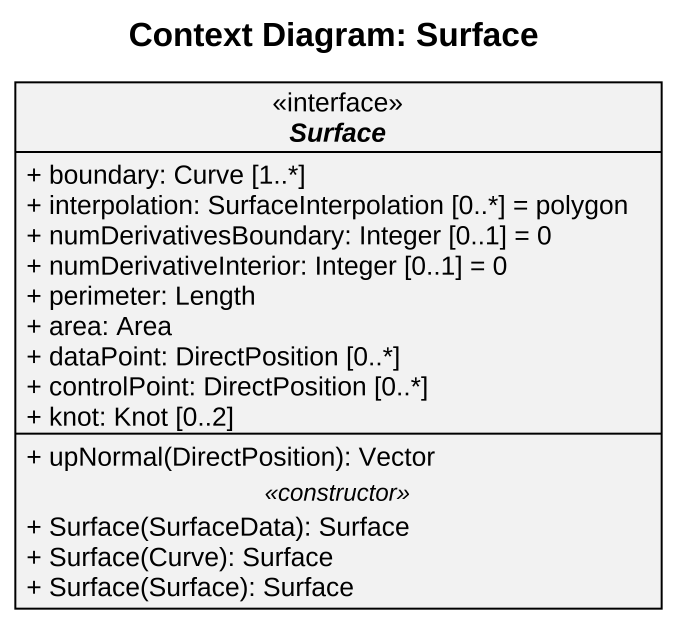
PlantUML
@startuml
title Context Diagram: Surface
hide circle
hide empty members
skinparam classAttributeIconSize 0
interface Surface {
  + boundary: Curve [1..*]
  + interpolation: SurfaceInterpolation [0..*] = polygon
  + numDerivativesBoundary: Integer [0..1] = 0
  + numDerivativeInterior: Integer [0..1] = 0
  + perimeter: Length
  + area: Area
  + dataPoint: DirectPosition [0..*]
  + controlPoint: DirectPosition [0..*]
  + knot: Knot [0..2]
  --
  + upNormal(DirectPosition): Vector
  .. <<constructor>> ..
  + Surface(SurfaceData): Surface
  + Surface(Curve): Surface
  + Surface(Surface): Surface
}
@enduml
